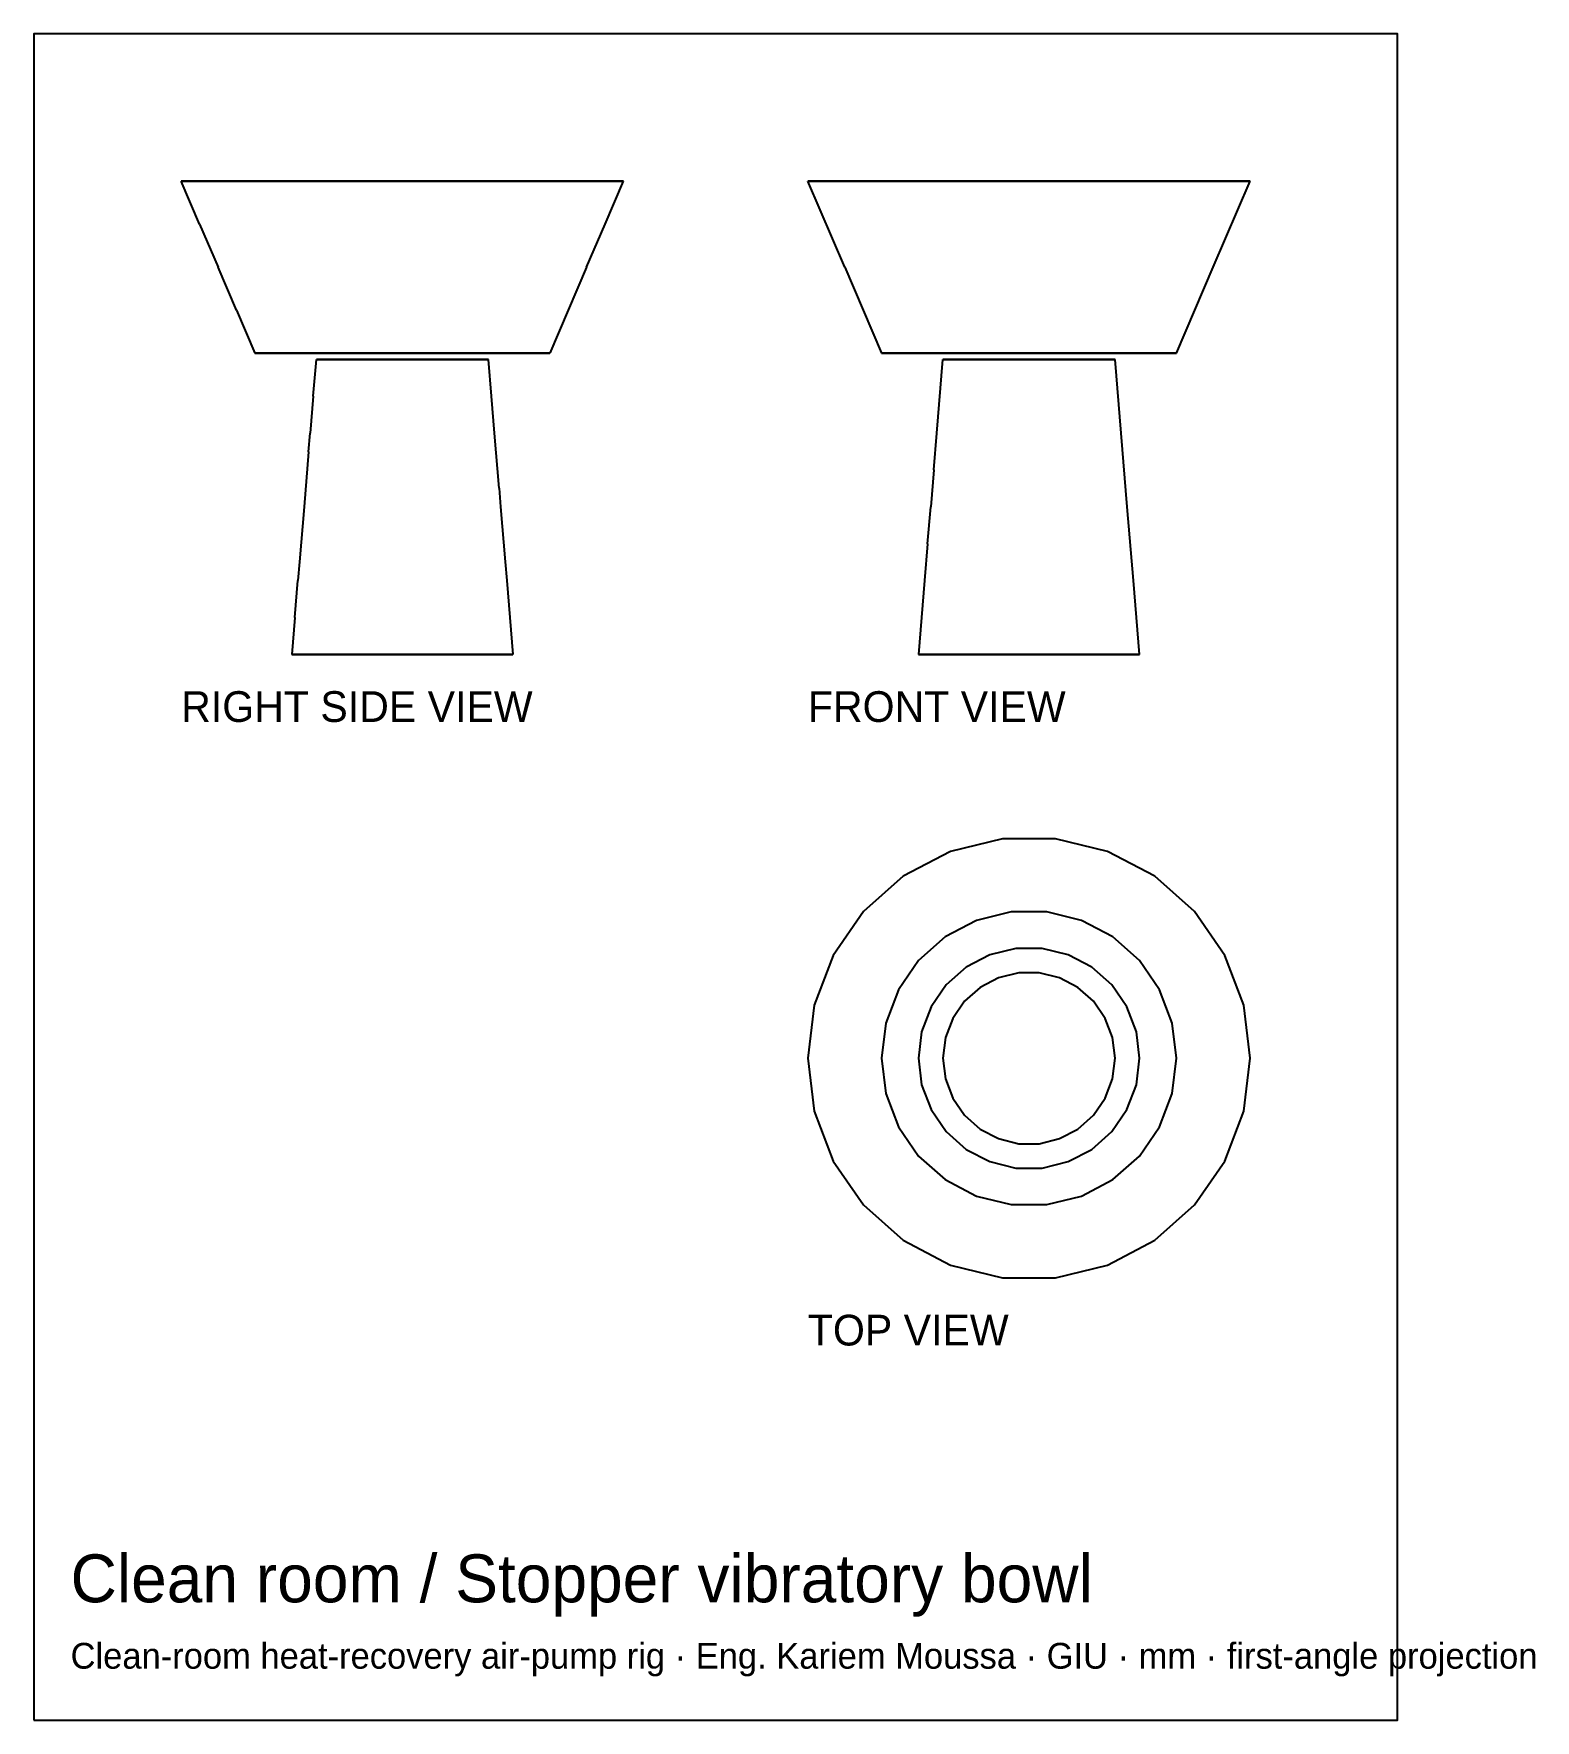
# Model space of a CAD drawing. Header units: millimetres. Extents: x 188 to 310, y 25 to 162.
import ezdxf

# ---------------------------------------------------------------- set-up
doc = ezdxf.new("R2010")
doc.units = ezdxf.units.MM
for name, color, linetype in [('BORDER', 7, 'Continuous'), ('HIDDEN', 8, 'Continuous'), ('TEXT', 5, 'Continuous'), ('VISIBLE', 7, 'Continuous')]:
    doc.layers.add(name, color=color, linetype=linetype)

msp = doc.modelspace()

# ---------------------------------------------------------------- linework, layer by layer
at = {"layer": 'BORDER'}
msp.add_lwpolyline([(188, 25.26), (299, 25.26), (299, 162.5), (188, 162.5)], close=True, dxfattribs=at)
at = {"layer": 'HIDDEN'}
for points in [[(200.13, 150.5), (200, 150.5)], [(201.17, 150.5), (200.13, 150.5)], [(203.19, 150.5), (201.17, 150.5)], [(206.06, 150.5), (203.19, 150.5)], [(209.63, 150.5), (206.06, 150.5)], [(213.69, 150.5), (209.63, 150.5)], [(218, 150.5), (213.69, 150.5)], [(222.31, 150.5), (218, 150.5)], [(226.37, 150.5), (222.31, 150.5)], [(229.94, 150.5), (226.37, 150.5)], [(232.81, 150.5), (229.94, 150.5)], [(234.83, 150.5), (232.81, 150.5)], [(235.87, 150.5), (234.83, 150.5)], [(236, 150.5), (235.87, 150.5)], [(251.52, 150.5), (251, 150.5)], [(253.06, 150.5), (251.52, 150.5)], [(255.53, 150.5), (253.06, 150.5)], [(258.77, 150.5), (255.53, 150.5)], [(262.62, 150.5), (258.77, 150.5)], [(266.83, 150.5), (262.62, 150.5)], [(271.17, 150.5), (266.83, 150.5)], [(275.38, 150.5), (271.17, 150.5)], [(279.23, 150.5), (275.38, 150.5)], [(282.47, 150.5), (279.23, 150.5)], [(284.94, 150.5), (282.47, 150.5)], [(286.48, 150.5), (284.94, 150.5)], [(287, 150.5), (286.48, 150.5)], [(206.09, 136.5), (206, 136.5)], [(206.78, 136.5), (206.09, 136.5)], [(208.12, 136.5), (206.78, 136.5)], [(210.04, 136.5), (208.12, 136.5)], [(212.42, 136.5), (210.04, 136.5)], [(211.05, 136), (211, 136)], [(211.45, 136), (211.05, 136)], [(212.24, 136), (211.45, 136)], [(213.36, 136), (212.24, 136)], [(215.13, 136.5), (212.42, 136.5)], [(214.75, 136), (213.36, 136)], [(216.32, 136), (214.75, 136)], [(218, 136.5), (215.13, 136.5)], [(218, 136), (216.32, 136)], [(220.87, 136.5), (218, 136.5)], [(219.68, 136), (218, 136)], [(221.25, 136), (219.68, 136)], [(223.58, 136.5), (220.87, 136.5)], [(222.64, 136), (221.25, 136)], [(223.76, 136), (222.64, 136)], [(225.96, 136.5), (223.58, 136.5)], [(224.55, 136), (223.76, 136)], [(224.95, 136), (224.55, 136)], [(225, 136), (224.95, 136)], [(227.88, 136.5), (225.96, 136.5)], [(229.22, 136.5), (227.88, 136.5)], [(229.91, 136.5), (229.22, 136.5)], [(230, 136.5), (229.91, 136.5)], [(257.35, 136.5), (257, 136.5)], [(258.37, 136.5), (257.35, 136.5)], [(260.02, 136.5), (258.37, 136.5)], [(262.18, 136.5), (260.02, 136.5)], [(262.2, 136), (262, 136)], [(264.74, 136.5), (262.18, 136.5)], [(262.8, 136), (262.2, 136)], [(263.76, 136), (262.8, 136)], [(265.02, 136), (263.76, 136)], [(267.55, 136.5), (264.74, 136.5)], [(266.52, 136), (265.02, 136)], [(268.16, 136), (266.52, 136)], [(270.45, 136.5), (267.55, 136.5)], [(269.84, 136), (268.16, 136)], [(271.48, 136), (269.84, 136)], [(273.26, 136.5), (270.45, 136.5)], [(272.98, 136), (271.48, 136)], [(274.24, 136), (272.98, 136)], [(275.82, 136.5), (273.26, 136.5)], [(275.2, 136), (274.24, 136)], [(275.8, 136), (275.2, 136)], [(276, 136), (275.8, 136)], [(277.98, 136.5), (275.82, 136.5)], [(279.63, 136.5), (277.98, 136.5)], [(280.65, 136.5), (279.63, 136.5)], [(281, 136.5), (280.65, 136.5)], [(209.07, 112), (209, 112)], [(209.58, 112), (209.07, 112)], [(210.59, 112), (209.58, 112)], [(212.03, 112), (210.59, 112)], [(213.82, 112), (212.03, 112)], [(215.85, 112), (213.82, 112)], [(218, 112), (215.85, 112)], [(220.15, 112), (218, 112)], [(222.18, 112), (220.15, 112)], [(223.97, 112), (222.18, 112)], [(225.41, 112), (223.97, 112)], [(226.42, 112), (225.41, 112)], [(226.93, 112), (226.42, 112)], [(227, 112), (226.93, 112)], [(260.26, 112), (260, 112)], [(261.03, 112), (260.26, 112)], [(262.26, 112), (261.03, 112)], [(263.89, 112), (262.26, 112)], [(265.81, 112), (263.89, 112)], [(267.92, 112), (265.81, 112)], [(270.08, 112), (267.92, 112)], [(272.19, 112), (270.08, 112)], [(274.11, 112), (272.19, 112)], [(275.74, 112), (274.11, 112)], [(276.97, 112), (275.74, 112)], [(277.74, 112), (276.97, 112)], [(278, 112), (277.74, 112)], [(267.55, 91.04), (264.74, 90.35)], [(270.45, 91.04), (267.55, 91.04)], [(273.26, 90.35), (270.45, 91.04)], [(264.74, 90.35), (262.18, 89.01)], [(275.82, 89.01), (273.26, 90.35)], [(262.18, 89.01), (260.02, 87.09)], [(267.92, 88.07), (265.81, 87.55)], [(270.08, 88.07), (267.92, 88.07)], [(272.19, 87.55), (270.08, 88.07)], [(277.98, 87.09), (275.82, 89.01)], [(260.02, 87.09), (258.37, 84.71)], [(263.89, 86.54), (262.26, 85.1)], [(265.81, 87.55), (263.89, 86.54)], [(274.11, 86.54), (272.19, 87.55)], [(275.74, 85.1), (274.11, 86.54)], [(279.63, 84.71), (277.98, 87.09)], [(262.26, 85.1), (261.03, 83.31)], [(266.52, 85.68), (265.02, 84.89)], [(268.16, 86.08), (266.52, 85.68)], [(269.84, 86.08), (268.16, 86.08)], [(271.48, 85.68), (269.84, 86.08)], [(272.98, 84.89), (271.48, 85.68)], [(276.97, 83.31), (275.74, 85.1)], [(258.37, 84.71), (257.35, 82)], [(263.76, 83.77), (262.8, 82.38)], [(265.02, 84.89), (263.76, 83.77)], [(274.24, 83.77), (272.98, 84.89)], [(275.2, 82.38), (274.24, 83.77)], [(280.65, 82), (279.63, 84.71)], [(261.03, 83.31), (260.26, 81.29)], [(262.8, 82.38), (262.2, 80.81)], [(275.8, 80.81), (275.2, 82.38)], [(277.74, 81.29), (276.97, 83.31)], [(257.35, 82), (257, 79.13)], [(260.26, 81.29), (260, 79.13)], [(278, 79.13), (277.74, 81.29)], [(281, 79.13), (280.65, 82)], [(262.2, 80.81), (262, 79.13)], [(276, 79.13), (275.8, 80.81)], [(257, 79.13), (257.35, 76.26)], [(260, 79.13), (260.26, 76.98)], [(262, 79.13), (262.2, 77.46)], [(275.8, 77.46), (276, 79.13)], [(277.74, 76.98), (278, 79.13)], [(280.65, 76.26), (281, 79.13)], [(260.26, 76.98), (261.03, 74.95)], [(262.2, 77.46), (262.8, 75.88)], [(275.2, 75.88), (275.8, 77.46)], [(276.97, 74.95), (277.74, 76.98)], [(257.35, 76.26), (258.37, 73.55)], [(262.8, 75.88), (263.76, 74.49)], [(274.24, 74.49), (275.2, 75.88)], [(279.63, 73.55), (280.65, 76.26)], [(261.03, 74.95), (262.26, 73.16)], [(263.76, 74.49), (265.02, 73.37)], [(272.98, 73.37), (274.24, 74.49)], [(275.74, 73.16), (276.97, 74.95)], [(258.37, 73.55), (260.02, 71.17)], [(262.26, 73.16), (263.89, 71.72)], [(265.02, 73.37), (266.52, 72.59)], [(271.48, 72.59), (272.98, 73.37)], [(274.11, 71.72), (275.74, 73.16)], [(277.98, 71.17), (279.63, 73.55)], [(263.89, 71.72), (265.81, 70.72)], [(266.52, 72.59), (268.16, 72.18)], [(268.16, 72.18), (269.84, 72.18)], [(269.84, 72.18), (271.48, 72.59)], [(272.19, 70.72), (274.11, 71.72)], [(260.02, 71.17), (262.18, 69.26)], [(265.81, 70.72), (267.92, 70.2)], [(267.92, 70.2), (270.08, 70.2)], [(270.08, 70.2), (272.19, 70.72)], [(275.82, 69.26), (277.98, 71.17)], [(262.18, 69.26), (264.74, 67.91)], [(273.26, 67.91), (275.82, 69.26)], [(264.74, 67.91), (267.55, 67.22)], [(270.45, 67.22), (273.26, 67.91)], [(267.55, 67.22), (270.45, 67.22)]]:
    msp.add_lwpolyline(points, dxfattribs=at)
at = {"layer": 'VISIBLE'}
for points in [[(200, 150.5), (200.13, 150.5)], [(201.5, 147), (200, 150.5)], [(200.13, 150.5), (201.17, 150.5)], [(201.17, 150.5), (203.19, 150.5)], [(203.19, 150.5), (206.06, 150.5)], [(206.06, 150.5), (209.63, 150.5)], [(209.63, 150.5), (213.69, 150.5)], [(213.69, 150.5), (218, 150.5)], [(218, 150.5), (222.31, 150.5)], [(222.31, 150.5), (226.37, 150.5)], [(226.37, 150.5), (229.94, 150.5)], [(229.94, 150.5), (232.81, 150.5)], [(232.81, 150.5), (234.83, 150.5)], [(234.5, 147), (236, 150.5)], [(234.83, 150.5), (235.87, 150.5)], [(235.87, 150.5), (236, 150.5)], [(251, 150.5), (251.52, 150.5)], [(254, 143.5), (251, 150.5)], [(251.52, 150.5), (253.06, 150.5)], [(253.06, 150.5), (255.53, 150.5)], [(255.53, 150.5), (258.77, 150.5)], [(258.77, 150.5), (262.62, 150.5)], [(262.62, 150.5), (266.83, 150.5)], [(266.83, 150.5), (271.17, 150.5)], [(271.17, 150.5), (275.38, 150.5)], [(275.38, 150.5), (279.23, 150.5)], [(279.23, 150.5), (282.47, 150.5)], [(282.47, 150.5), (284.94, 150.5)], [(284, 143.5), (287, 150.5)], [(284.94, 150.5), (286.48, 150.5)], [(286.48, 150.5), (287, 150.5)], [(201.5, 147), (203, 143.5)], [(233, 143.5), (234.5, 147)], [(204.5, 140), (203, 143.5)], [(233, 143.5), (231.5, 140)], [(254, 143.5), (257, 136.5)], [(281, 136.5), (284, 143.5)], [(204.5, 140), (206, 136.5)], [(231.5, 140), (230, 136.5)], [(206, 136.5), (206.09, 136.5)], [(206.09, 136.5), (206.78, 136.5)], [(206.78, 136.5), (208.12, 136.5)], [(208.12, 136.5), (210.04, 136.5)], [(210.04, 136.5), (212.42, 136.5)], [(210.75, 133), (211, 136)], [(211, 136), (211.05, 136)], [(211.05, 136), (211.45, 136)], [(211.45, 136), (212.24, 136)], [(212.24, 136), (213.36, 136)], [(212.42, 136.5), (215.13, 136.5)], [(213.36, 136), (214.75, 136)], [(214.75, 136), (216.32, 136)], [(215.13, 136.5), (218, 136.5)], [(216.32, 136), (218, 136)], [(218, 136.5), (220.87, 136.5)], [(218, 136), (219.68, 136)], [(219.68, 136), (221.25, 136)], [(220.87, 136.5), (223.58, 136.5)], [(221.25, 136), (222.64, 136)], [(222.64, 136), (223.76, 136)], [(223.58, 136.5), (225.96, 136.5)], [(223.76, 136), (224.55, 136)], [(224.55, 136), (224.95, 136)], [(224.95, 136), (225, 136)], [(225.25, 133), (225, 136)], [(225.96, 136.5), (227.88, 136.5)], [(227.88, 136.5), (229.22, 136.5)], [(229.22, 136.5), (229.91, 136.5)], [(229.91, 136.5), (230, 136.5)], [(257, 136.5), (257.35, 136.5)], [(257.35, 136.5), (258.37, 136.5)], [(258.37, 136.5), (260.02, 136.5)], [(260.02, 136.5), (262.18, 136.5)], [(261.5, 130), (262, 136)], [(262, 136), (262.2, 136)], [(262.18, 136.5), (264.74, 136.5)], [(262.2, 136), (262.8, 136)], [(262.8, 136), (263.76, 136)], [(263.76, 136), (265.02, 136)], [(264.74, 136.5), (267.55, 136.5)], [(265.02, 136), (266.52, 136)], [(266.52, 136), (268.16, 136)], [(267.55, 136.5), (270.45, 136.5)], [(268.16, 136), (269.84, 136)], [(269.84, 136), (271.48, 136)], [(270.45, 136.5), (273.26, 136.5)], [(271.48, 136), (272.98, 136)], [(272.98, 136), (274.24, 136)], [(273.26, 136.5), (275.82, 136.5)], [(274.24, 136), (275.2, 136)], [(275.2, 136), (275.8, 136)], [(275.8, 136), (276, 136)], [(275.82, 136.5), (277.98, 136.5)], [(276.5, 130), (276, 136)], [(277.98, 136.5), (279.63, 136.5)], [(279.63, 136.5), (280.65, 136.5)], [(280.65, 136.5), (281, 136.5)], [(210.75, 133), (210.5, 130)], [(225.5, 130), (225.25, 133)], [(210.37, 128.48), (210.5, 130)], [(225.87, 125.52), (225.5, 130)], [(261.25, 127), (261.5, 130)], [(277, 124), (276.5, 130)], [(210.37, 128.48), (210, 124)], [(261.25, 127), (261, 124)], [(225.87, 125.52), (226, 124)], [(210, 124), (209.63, 119.52)], [(226, 124), (226.37, 119.52)], [(260.75, 121), (261, 124)], [(277.5, 118), (277, 124)], [(260.75, 121), (260.5, 118)], [(209.63, 119.52), (209.5, 118)], [(226.37, 119.52), (226.5, 118)], [(209.25, 115), (209.5, 118)], [(226.5, 118), (226.75, 115)], [(260.5, 118), (260, 112)], [(278, 112), (277.5, 118)], [(209.25, 115), (209, 112)], [(226.75, 115), (227, 112)], [(209, 112), (209.07, 112)], [(209.07, 112), (209.58, 112)], [(209.58, 112), (210.59, 112)], [(210.59, 112), (212.03, 112)], [(212.03, 112), (213.82, 112)], [(213.82, 112), (215.85, 112)], [(215.85, 112), (218, 112)], [(218, 112), (220.15, 112)], [(220.15, 112), (222.18, 112)], [(222.18, 112), (223.97, 112)], [(223.97, 112), (225.41, 112)], [(225.41, 112), (226.42, 112)], [(226.42, 112), (226.93, 112)], [(226.93, 112), (227, 112)], [(260, 112), (260.26, 112)], [(260.26, 112), (261.03, 112)], [(261.03, 112), (262.26, 112)], [(262.26, 112), (263.89, 112)], [(263.89, 112), (265.81, 112)], [(265.81, 112), (267.92, 112)], [(267.92, 112), (270.08, 112)], [(270.08, 112), (272.19, 112)], [(272.19, 112), (274.11, 112)], [(274.11, 112), (275.74, 112)], [(275.74, 112), (276.97, 112)], [(276.97, 112), (277.74, 112)], [(277.74, 112), (278, 112)], [(266.83, 97), (262.62, 95.96)], [(271.17, 97), (266.83, 97)], [(275.38, 95.96), (271.17, 97)], [(262.62, 95.96), (258.77, 93.94)], [(279.23, 93.94), (275.38, 95.96)], [(258.77, 93.94), (255.53, 91.07)], [(282.47, 91.07), (279.23, 93.94)], [(255.53, 91.07), (253.06, 87.5)], [(284.94, 87.5), (282.47, 91.07)], [(253.06, 87.5), (251.52, 83.44)], [(286.48, 83.44), (284.94, 87.5)], [(251.52, 83.44), (251, 79.13)], [(287, 79.13), (286.48, 83.44)], [(251, 79.13), (251.52, 74.82)], [(286.48, 74.82), (287, 79.13)], [(251.52, 74.82), (253.06, 70.77)], [(284.94, 70.77), (286.48, 74.82)], [(253.06, 70.77), (255.53, 67.2)], [(282.47, 67.2), (284.94, 70.77)], [(255.53, 67.2), (258.77, 64.32)], [(279.23, 64.32), (282.47, 67.2)], [(258.77, 64.32), (262.62, 62.3)], [(275.38, 62.3), (279.23, 64.32)], [(262.62, 62.3), (266.83, 61.26)], [(271.17, 61.26), (275.38, 62.3)], [(266.83, 61.26), (271.17, 61.26)]]:
    msp.add_lwpolyline(points, dxfattribs=at)

# ---------------------------------------------------------------- texts
at = {"layer": 'TEXT'}
for s, height, p in [('RIGHT SIDE VIEW', 2.5, (200, 106.5)), ('FRONT VIEW', 2.5, (251, 106.5)), ('TOP VIEW', 2.5, (251, 55.76)), ('Clean room / Stopper vibratory bowl', 3.9, (191, 34.86)), ('Clean-room heat-recovery air-pump rig · Eng. Kariem Moussa · GIU · mm · first-angle projection', 2.1, (191, 29.46))]:
    msp.add_text(s, height=height, dxfattribs=at).set_placement(p)

doc.saveas('drawing.dxf')
